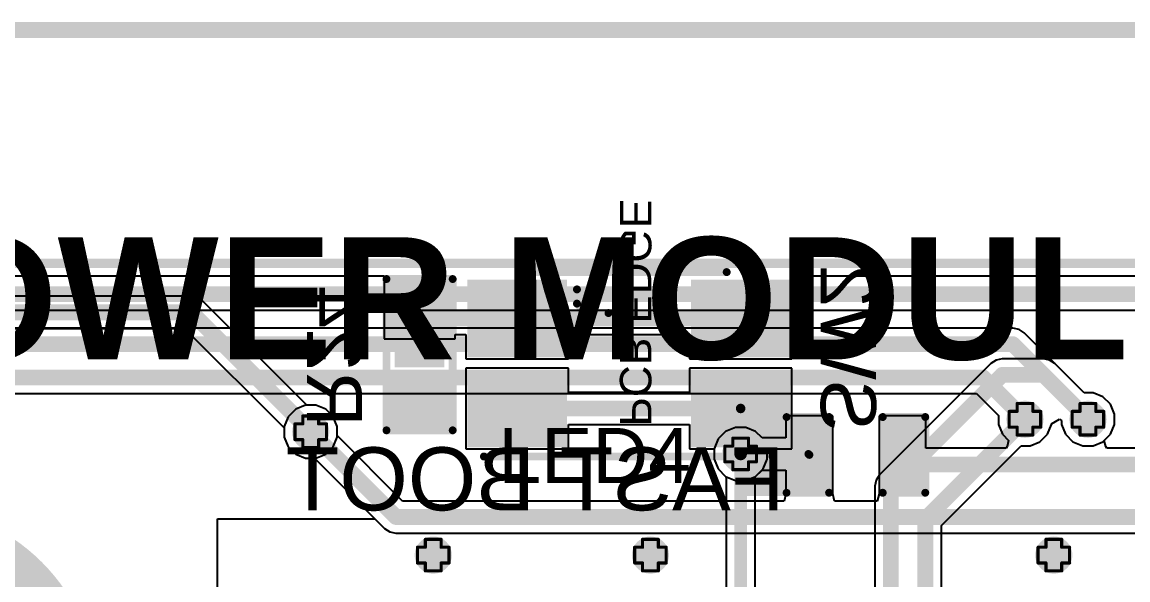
# Model space of a CAD drawing. Header units: inches. Extents: x -25 to 271, y -41 to 15.
# Drawn here: x 1.88 to 19.69, y 1.91 to 10.9 of the extents above; entities that cross this region are included whole.
import ezdxf

# ---------------------------------------------------------------- set-up
doc = ezdxf.new("R2010")
doc.units = ezdxf.units.IN
for name, color, linetype in [('Board_outline', 216, 'Continuous'), ('Bottom Layer', 5, 'Continuous'), ('Bottom Overlay', 54, 'Continuous'), ('Bottom Paste', 16, 'Continuous'), ('Bottom Solder', 6, 'Continuous'), ('Dimensions', 6, 'Continuous'), ('Drill Drawing', 1, 'Continuous'), ('Multi-Layer', 9, 'Continuous'), ('Pad Holes', 156, 'Continuous'), ('Top Glue Points', 56, 'Continuous'), ('Top Layer', 1, 'Continuous'), ('Top Overlay', 2, 'Continuous'), ('Top Paste', 8, 'Continuous'), ('Top Solder', 216, 'Continuous'), ('Via Holes', 16, 'Continuous')]:
    doc.layers.add(name, color=color, linetype=linetype)
doc.styles.add('Arial', font='', dxfattribs={"height": 0.2})
doc.styles.add('Arial_Bold', font='', dxfattribs={"height": 0.2})
doc.styles.get('Arial').set_extended_font_data('Arial')
doc.styles.get('Arial_Bold').set_extended_font_data('Arial', bold=True)

# ---------------------------------------------------------------- blocks, each defined once
blk = doc.blocks.new('SPACER_7')
at = {"layer": 'Bottom Layer'}
h = blk.add_hatch(color=5, dxfattribs=at)
edge = h.paths.add_edge_path()
edge.add_arc((0, 0), 3, 0, 360)
at = {"layer": 'Bottom Solder'}
h = blk.add_hatch(color=6, dxfattribs=at)
edge = h.paths.add_edge_path()
edge.add_arc((0, 0), 3.102, 0, 360)
at = {"layer": 'Multi-Layer'}
h = blk.add_hatch(color=9, dxfattribs=at)
edge = h.paths.add_edge_path()
edge.add_arc((0, 0), 3, 0, 360)
at = {"layer": 'Pad Holes'}
h = blk.add_hatch(color=7, dxfattribs=at)
edge = h.paths.add_edge_path()
edge.add_arc((0, 0), 1.85, 0, 360)
at = {"layer": 'Top Layer'}
h = blk.add_hatch(color=1, dxfattribs=at)
edge = h.paths.add_edge_path()
edge.add_arc((0, 0), 3, 0, 360)
at = {"layer": 'Top Solder'}
h = blk.add_hatch(color=216, dxfattribs=at)
edge = h.paths.add_edge_path()
edge.add_arc((0, 0), 3.102, 0, 360)
blk = doc.blocks.new('LED_0603_70')
at = {"layer": 'Top Layer'}
for points in [[(-1, 0.5), (-0.5, 0.5), (-0.5, -0.5), (-1, -0.5)], [(0.5, 0.5), (1, 0.5), (1, -0.5), (0.5, -0.5)]]:
    blk.add_hatch(color=1, dxfattribs=at).paths.add_polyline_path(points)
at = {"layer": 'Top Overlay'}
blk.add_hatch(color=2, dxfattribs=at).paths.add_polyline_path([(1.118, -0.66), (1.753, -0.66), (1.753, 0.66), (1.118, 0.66)])
at = {"layer": 'Top Paste'}
for points in [[(-1, 0.5), (-0.5, 0.5), (-0.5, -0.5), (-1, -0.5)], [(0.5, 0.5), (1, 0.5), (1, -0.5), (0.5, -0.5)]]:
    blk.add_hatch(color=8, dxfattribs=at).paths.add_polyline_path(points)
at = {"layer": 'Top Solder'}
for points in [[(-1.102, 0.602), (-0.398, 0.602), (-0.398, -0.602), (-1.102, -0.602)], [(0.398, 0.602), (1.102, 0.602), (1.102, -0.602), (0.398, -0.602)]]:
    blk.add_hatch(color=216, dxfattribs=at).paths.add_polyline_path(points)
at = {"layer": 'Top Overlay'}
for points in [[(-1.118, 0.61, 0.127, 0.127, 0), (-1.118, -0.61, 0.127, 0.127, 0)], [(-0.432, 0.61, 0.127, 0.127, 0), (-1.118, 0.61, 0.127, 0.127, 0)], [(1.118, 0.61, 0.127, 0.127, 0), (0.432, 0.61, 0.127, 0.127, 0)], [(1.118, 0.61, 0.127, 0.127, 0), (1.118, -0.61, 0.127, 0.127, 0)], [(-0.432, -0.61, 0.127, 0.127, 0), (-1.118, -0.61, 0.127, 0.127, 0)], [(1.118, -0.61, 0.127, 0.127, 0), (0.432, -0.61, 0.127, 0.127, 0)]]:
    blk.add_lwpolyline(points, format="xyseb", dxfattribs=at)
for points in [[(-1.149, 0.61, 0.0635, 0.0635, 1), (-1.086, 0.61, 0.0635, 0.0635, 1)], [(-1.149, 0.61, 0.0635, 0.0635, 1), (-1.086, 0.61, 0.0635, 0.0635, 1)], [(-0.464, 0.61, 0.0635, 0.0635, 1), (-0.4, 0.61, 0.0635, 0.0635, 1)], [(0.4, 0.61, 0.0635, 0.0635, 1), (0.464, 0.61, 0.0635, 0.0635, 1)], [(1.086, 0.61, 0.0635, 0.0635, 1), (1.149, 0.61, 0.0635, 0.0635, 1)], [(1.086, 0.61, 0.0635, 0.0635, 1), (1.149, 0.61, 0.0635, 0.0635, 1)], [(-1.149, -0.61, 0.0635, 0.0635, 1), (-1.086, -0.61, 0.0635, 0.0635, 1)], [(-1.149, -0.61, 0.0635, 0.0635, 1), (-1.086, -0.61, 0.0635, 0.0635, 1)], [(-0.464, -0.61, 0.0635, 0.0635, 1), (-0.4, -0.61, 0.0635, 0.0635, 1)], [(0.4, -0.61, 0.0635, 0.0635, 1), (0.464, -0.61, 0.0635, 0.0635, 1)], [(1.086, -0.61, 0.0635, 0.0635, 1), (1.149, -0.61, 0.0635, 0.0635, 1)], [(1.086, -0.61, 0.0635, 0.0635, 1), (1.149, -0.61, 0.0635, 0.0635, 1)]]:
    blk.add_lwpolyline(points, format="xyseb", close=True, dxfattribs=at)
blk = doc.blocks.new('RES_0603_B_121')
at = {"layer": 'Bottom Layer'}
for points in [[(-1.143, -0.4445), (-1.143, 0.4445), (-0.381, 0.4445), (-0.381, -0.4445)], [(0.381, -0.4445), (0.381, 0.4445), (1.143, 0.4445), (1.143, -0.4445)]]:
    blk.add_hatch(color=5, dxfattribs=at).paths.add_polyline_path(points)
at = {"layer": 'Bottom Paste'}
for points in [[(-1.143, -0.4445), (-1.143, 0.4445), (-0.381, 0.4445), (-0.381, -0.4445)], [(0.381, -0.4445), (0.381, 0.4445), (1.143, 0.4445), (1.143, -0.4445)]]:
    blk.add_hatch(color=16, dxfattribs=at).paths.add_polyline_path(points)
at = {"layer": 'Bottom Solder'}
for points in [[(-1.2446, -0.5461), (-1.2446, 0.5461), (-0.2794, 0.5461), (-0.2794, -0.5461)], [(0.2794, -0.5461), (0.2794, 0.5461), (1.2446, 0.5461), (1.2446, -0.5461)]]:
    blk.add_hatch(color=6, dxfattribs=at).paths.add_polyline_path(points)
at = {"layer": 'Bottom Overlay'}
for points in [[(1.2192, 0.5334, 0.127, 0.127, 0), (-1.2192, 0.5334, 0.127, 0.127, 0)], [(-1.2192, -0.5334, 0.127, 0.127, 0), (-1.2192, 0.5334, 0.127, 0.127, 0)], [(1.2192, -0.5334, 0.127, 0.127, 0), (1.2192, 0.5334, 0.127, 0.127, 0)], [(1.2192, -0.5334, 0.127, 0.127, 0), (-1.2192, -0.5334, 0.127, 0.127, 0)]]:
    blk.add_lwpolyline(points, format="xyseb", dxfattribs=at)
for points in [[(-1.25095, 0.5334, 0.0635, 0.0635, 1), (-1.18745, 0.5334, 0.0635, 0.0635, 1)], [(-1.25095, 0.5334, 0.0635, 0.0635, 1), (-1.18745, 0.5334, 0.0635, 0.0635, 1)], [(1.18745, 0.5334, 0.0635, 0.0635, 1), (1.25095, 0.5334, 0.0635, 0.0635, 1)], [(1.18745, 0.5334, 0.0635, 0.0635, 1), (1.25095, 0.5334, 0.0635, 0.0635, 1)], [(-1.25095, -0.5334, 0.0635, 0.0635, 1), (-1.18745, -0.5334, 0.0635, 0.0635, 1)], [(-1.25095, -0.5334, 0.0635, 0.0635, 1), (-1.18745, -0.5334, 0.0635, 0.0635, 1)], [(1.18745, -0.5334, 0.0635, 0.0635, 1), (1.25095, -0.5334, 0.0635, 0.0635, 1)], [(1.18745, -0.5334, 0.0635, 0.0635, 1), (1.25095, -0.5334, 0.0635, 0.0635, 1)]]:
    blk.add_lwpolyline(points, format="xyseb", close=True, dxfattribs=at)
blk = doc.blocks.new('EVQ_P7J01P_B_127')
at = {"layer": 'Bottom Layer'}
for points in [[(-2.5, 1.25), (-1.1, 1.25), (-1.1, 0.2), (-2.5, 0.2)], [(1.1, 1.25), (2.5, 1.25), (2.5, 0.2), (1.1, 0.2)], [(-2.5, -0.2), (-1.1, -0.2), (-1.1, -1.25), (-2.5, -1.25)], [(1.1, -0.2), (2.5, -0.2), (2.5, -1.25), (1.1, -1.25)]]:
    blk.add_hatch(color=5, dxfattribs=at).paths.add_polyline_path(points)
at = {"layer": 'Bottom Paste'}
for points in [[(-2.5, 1.25), (-1.1, 1.25), (-1.1, 0.2), (-2.5, 0.2)], [(1.1, 1.25), (2.5, 1.25), (2.5, 0.2), (1.1, 0.2)], [(-2.5, -0.2), (-1.1, -0.2), (-1.1, -1.25), (-2.5, -1.25)], [(1.1, -0.2), (2.5, -0.2), (2.5, -1.25), (1.1, -1.25)]]:
    blk.add_hatch(color=16, dxfattribs=at).paths.add_polyline_path(points)
at = {"layer": 'Bottom Solder'}
for points in [[(-2.602, 1.352), (-0.998, 1.352), (-0.998, 0.098), (-2.602, 0.098)], [(0.998, 1.352), (2.602, 1.352), (2.602, 0.098), (0.998, 0.098)], [(-2.602, -0.098), (-0.998, -0.098), (-0.998, -1.352), (-2.602, -1.352)], [(0.998, -0.098), (2.602, -0.098), (2.602, -1.352), (0.998, -1.352)]]:
    blk.add_hatch(color=6, dxfattribs=at).paths.add_polyline_path(points)
at = {"layer": 'Bottom Overlay'}
for points in [[(-1.6, 1.473, 0.127, 0.127, 0), (1.575, 1.473, 0.127, 0.127, 0)], [(-0.838, 0.965, 0.127, 0.127, 0), (-0.838, 1.194, 0.127, 0.127, 0)], [(-0.838, 0.965, 0.127, 0.127, 0), (-0.686, 0.813, 0.127, 0.127, 0)], [(-0.686, 0.813, 0.127, 0.127, 0), (-0.33, 0.813, 0.127, 0.127, 0)], [(-2.337, -1.499, 0.127, 0.127, 0), (2.311, -1.499, 0.127, 0.127, 0)]]:
    blk.add_lwpolyline(points, format="xyseb", dxfattribs=at)
for points in [[(-1.632, 1.473, 0.0635, 0.0635, 1), (-1.568, 1.473, 0.0635, 0.0635, 1)], [(1.543, 1.473, 0.0635, 0.0635, 1), (1.607, 1.473, 0.0635, 0.0635, 1)], [(-0.87, 1.194, 0.0635, 0.0635, 1), (-0.806, 1.194, 0.0635, 0.0635, 1)], [(-0.87, 0.965, 0.0635, 0.0635, 1), (-0.806, 0.965, 0.0635, 0.0635, 1)], [(-0.87, 0.965, 0.0635, 0.0635, 1), (-0.806, 0.965, 0.0635, 0.0635, 1)], [(-0.718, 0.813, 0.0635, 0.0635, 1), (-0.654, 0.813, 0.0635, 0.0635, 1)], [(-0.718, 0.813, 0.0635, 0.0635, 1), (-0.654, 0.813, 0.0635, 0.0635, 1)], [(-0.362, 0.813, 0.0635, 0.0635, 1), (-0.298, 0.813, 0.0635, 0.0635, 1)], [(-2.369, -1.499, 0.0635, 0.0635, 1), (-2.305, -1.499, 0.0635, 0.0635, 1)], [(2.28, -1.499, 0.0635, 0.0635, 1), (2.343, -1.499, 0.0635, 0.0635, 1)]]:
    blk.add_lwpolyline(points, format="xyseb", close=True, dxfattribs=at)
at = {"layer": 'Bottom Overlay', "style": 'Arial', "text_generation_flag": 2}
blk.add_text('PCB EDGE', height=0.508, rotation=270, dxfattribs=at).set_placement((-0.147, -1.016))

msp = doc.modelspace()

# ---------------------------------------------------------------- hatches: boundary and pattern name
at = {"layer": 'Bottom Layer'}
h = msp.add_hatch(color=5, dxfattribs=at)
edge = h.paths.add_edge_path()
edge.add_arc((18.035, 4.496), 0.3, 0, 360)
h = msp.add_hatch(color=5, dxfattribs=at)
edge = h.paths.add_edge_path()
edge.add_arc((19.05, 4.496), 0.3, 0, 360)
h = msp.add_hatch(color=5, dxfattribs=at)
edge = h.paths.add_edge_path()
edge.add_arc((6.526, 4.295), 0.3, 0, 360)
h = msp.add_hatch(color=5, dxfattribs=at)
edge = h.paths.add_edge_path()
edge.add_arc((13.454, 3.937), 0.3, 0, 360)
h = msp.add_hatch(color=5, dxfattribs=at)
edge = h.paths.add_edge_path()
edge.add_arc((8.5, 2.307), 0.3, 0, 360)
h = msp.add_hatch(color=5, dxfattribs=at)
edge = h.paths.add_edge_path()
edge.add_arc((12, 2.307), 0.3, 0, 360)
h = msp.add_hatch(color=5, dxfattribs=at)
edge = h.paths.add_edge_path()
edge.add_arc((18.5, 2.307), 0.3, 0, 360)
at = {"layer": 'Top Glue Points'}
msp.add_hatch(color=56, dxfattribs=at).paths.add_polyline_path([(7.88, 5.334), (8.68, 5.334), (8.68, 5.734), (7.88, 5.734)])
at = {"layer": 'Top Layer'}
h = msp.add_hatch(color=1, dxfattribs=at)
edge = h.paths.add_edge_path()
edge.add_arc((18.035, 4.496), 0.3, 0, 360)
h = msp.add_hatch(color=1, dxfattribs=at)
edge = h.paths.add_edge_path()
edge.add_arc((19.05, 4.496), 0.3, 0, 360)
h = msp.add_hatch(color=1, dxfattribs=at)
edge = h.paths.add_edge_path()
edge.add_arc((6.526, 4.295), 0.3, 0, 360)
h = msp.add_hatch(color=1, dxfattribs=at)
edge = h.paths.add_edge_path()
edge.add_arc((13.454, 3.937), 0.3, 0, 360)
h = msp.add_hatch(color=1, dxfattribs=at)
edge = h.paths.add_edge_path()
edge.add_arc((8.5, 2.307), 0.3, 0, 360)
h = msp.add_hatch(color=1, dxfattribs=at)
edge = h.paths.add_edge_path()
edge.add_arc((12, 2.307), 0.3, 0, 360)
h = msp.add_hatch(color=1, dxfattribs=at)
edge = h.paths.add_edge_path()
edge.add_arc((18.5, 2.307), 0.3, 0, 360)
at = {"layer": 'Via Holes'}
h = msp.add_hatch(color=7, dxfattribs=at)
edge = h.paths.add_edge_path()
edge.add_arc((18.035, 4.496), 0.15, 0, 360)
h = msp.add_hatch(color=7, dxfattribs=at)
edge = h.paths.add_edge_path()
edge.add_arc((19.05, 4.496), 0.15, 0, 360)
h = msp.add_hatch(color=7, dxfattribs=at)
edge = h.paths.add_edge_path()
edge.add_arc((6.526, 4.295), 0.15, 0, 360)
h = msp.add_hatch(color=7, dxfattribs=at)
edge = h.paths.add_edge_path()
edge.add_arc((13.454, 3.937), 0.15, 0, 360)
h = msp.add_hatch(color=7, dxfattribs=at)
edge = h.paths.add_edge_path()
edge.add_arc((8.5, 2.307), 0.15, 0, 360)
h = msp.add_hatch(color=7, dxfattribs=at)
edge = h.paths.add_edge_path()
edge.add_arc((12, 2.307), 0.15, 0, 360)
h = msp.add_hatch(color=7, dxfattribs=at)
edge = h.paths.add_edge_path()
edge.add_arc((18.5, 2.307), 0.15, 0, 360)

# ---------------------------------------------------------------- linework, layer by layer
at = {"layer": 'Board_outline'}
msp.add_lwpolyline([(-16.519, 7.011, 0.152, 0.152, 0), (73.481, 7.011, 0.152, 0.152, 0)], format="xyseb", dxfattribs=at)
at = {"layer": 'Bottom Layer'}
for p, q in [((-16.563, 6.808), (7.582, 6.808)), ((7.582, 6.808), (7.709, 6.807)), ((7.709, 6.807), (7.709, 6.681)), ((14.281, 6.681), (14.393, 6.808)), ((14.393, 6.808), (73.481, 6.808)), ((7.709, 6.681), (7.709, 5.791)), ((14.281, 5.468), (14.281, 6.681)), ((4.601, 6.479), (-11.586, 6.479)), ((4.7, 6.459), (4.601, 6.479)), ((4.784, 6.403), (4.7, 6.459)), ((6.465, 4.722), (4.784, 6.403)), ((-11.478, 5.961), (4.493, 5.961)), ((4.493, 5.961), (6.099, 4.356)), ((7.709, 5.791), (8.852, 5.791)), ((8.852, 5.791), (8.852, 5.861)), ((8.852, 5.861), (9.027, 5.861)), ((9.027, 5.861), (9.027, 5.468)), ((10.681, 5.468), (10.681, 5.861)), ((10.681, 5.861), (12.627, 5.861)), ((12.627, 5.861), (12.627, 5.468)), ((9.027, 5.468), (10.681, 5.468)), ((12.627, 5.468), (14.281, 5.468)), ((17.487, 5.395), (15.692, 3.6)), ((17.571, 5.451), (17.487, 5.395)), ((17.67, 5.471), (17.571, 5.451)), ((18.334, 5.471), (17.67, 5.471)), ((18.433, 5.451), (18.334, 5.471)), ((18.517, 5.395), (18.433, 5.451)), ((18.989, 4.923), (18.517, 5.395)), ((10.681, 5.322), (9.027, 5.322)), ((9.027, 5.322), (9.027, 4.018)), ((10.681, 4.929), (10.681, 5.322)), ((14.281, 5.322), (12.627, 5.322)), ((12.627, 5.322), (12.627, 4.929)), ((14.281, 4.018), (14.281, 5.322)), ((12.627, 4.929), (10.681, 4.929)), ((19.135, 4.923), (18.989, 4.923)), ((19.292, 4.858), (19.135, 4.923)), ((19.412, 4.738), (19.292, 4.858)), ((6.61, 4.722), (6.465, 4.722)), ((6.767, 4.657), (6.61, 4.722)), ((6.888, 4.537), (6.767, 4.657)), ((19.477, 4.581), (19.412, 4.738)), ((6.953, 4.38), (6.888, 4.537)), ((18.462, 4.425), (18.589, 4.496)), ((18.589, 4.496), (18.623, 4.475)), ((18.623, 4.475), (18.623, 4.411)), ((19.477, 4.411), (19.477, 4.581)), ((6.099, 4.356), (6.099, 4.21)), ((6.953, 4.21), (6.953, 4.38)), ((10.681, 4.018), (10.681, 4.411)), ((10.681, 4.411), (12.627, 4.411)), ((12.627, 4.411), (12.627, 4.018)), ((18.397, 4.254), (18.462, 4.411)), ((18.462, 4.411), (18.462, 4.425)), ((18.623, 4.411), (18.688, 4.254)), ((19.412, 4.254), (19.477, 4.411)), ((6.099, 4.21), (6.164, 4.053)), ((6.888, 4.053), (6.953, 4.21)), ((18.12, 4.069), (18.277, 4.134)), ((18.277, 4.134), (18.397, 4.254)), ((18.688, 4.254), (18.808, 4.134)), ((18.808, 4.134), (18.965, 4.069)), ((19.135, 4.069), (19.292, 4.134)), ((19.292, 4.134), (19.412, 4.254)), ((6.164, 4.053), (6.284, 3.933)), ((6.284, 3.933), (6.441, 3.868)), ((6.61, 3.868), (6.767, 3.933)), ((6.767, 3.933), (6.888, 4.053)), ((9.027, 4.018), (10.681, 4.018)), ((12.627, 4.018), (13.027, 4.018)), ((13.027, 4.018), (13.027, 3.852)), ((13.881, 3.852), (13.881, 4.018)), ((13.881, 4.018), (14.281, 4.018)), ((16.688, 2.782), (17.975, 4.069)), ((17.975, 4.069), (18.12, 4.069)), ((18.965, 4.069), (19.135, 4.069)), ((6.441, 3.868), (6.61, 3.868)), ((13.027, 3.852), (13.092, 3.695)), ((13.816, 3.695), (13.881, 3.852)), ((13.092, 3.695), (13.212, 3.575)), ((13.212, 3.575), (13.22, 3.571)), ((13.22, 3.571), (13.22, -2.761)), ((13.687, 3.571), (13.695, 3.575)), ((13.687, -2.761), (13.687, 3.571)), ((13.695, 3.575), (13.816, 3.695)), ((15.692, 3.6), (15.635, 3.516)), ((15.635, 3.516), (15.616, 3.417)), ((15.616, 3.417), (15.616, -9.982)), ((16.688, -9.982), (16.688, 2.782))]:
    msp.add_line(p, q, dxfattribs=at)
for points in [[(8.28, 6.299, 0.254, 0.254, 0), (8.46, 6.12, 0.254, 0.254, 0)], [(-11.586, 6.22, 0.254, 0.254, 0), (4.601, 6.22, 0.254, 0.254, 0)], [(4.601, 6.22, 0.254, 0.254, 0), (6.526, 4.295, 0.254, 0.254, 0)], [(8.46, 6.12, 0.254, 0.254, 0), (9.854, 6.12, 0.254, 0.254, 0)], [(9.854, 6.12, 0.254, 0.254, 0), (13.454, 6.12, 0.254, 0.254, 0)], [(15.875, 3.417, 0.254, 0.254, 0), (17.67, 5.212, 0.254, 0.254, 0)], [(17.67, 5.212, 0.254, 0.254, 0), (18.334, 5.212, 0.254, 0.254, 0)], [(18.334, 5.212, 0.254, 0.254, 0), (19.05, 4.496, 0.254, 0.254, 0)], [(9.854, 4.67, 0.254, 0.254, 0), (13.454, 4.67, 0.254, 0.254, 0)], [(13.454, 3.937, 0.152, 0.152, 0), (13.454, 4.67, 0.152, 0.152, 0)], [(16.429, 2.889, 0.254, 0.254, 0), (18.035, 4.496, 0.254, 0.254, 0)], [(13.454, -3.127, 0.203, 0.203, 0), (13.454, 3.937, 0.203, 0.203, 0)], [(15.875, -18.45, 0.254, 0.254, 0), (15.875, 3.417, 0.254, 0.254, 0)], [(16.429, -18.221, 0.254, 0.254, 0), (16.429, 2.889, 0.254, 0.254, 0)]]:
    msp.add_lwpolyline(points, format="xyseb", dxfattribs=at)
for points in [[(8.217, 6.299, 0.127, 0.127, 1), (8.344, 6.299, 0.127, 0.127, 1)], [(4.537, 6.22, 0.127, 0.127, 1), (4.664, 6.22, 0.127, 0.127, 1)], [(4.537, 6.22, 0.127, 0.127, 1), (4.664, 6.22, 0.127, 0.127, 1)], [(8.396, 6.12, 0.127, 0.127, 1), (8.523, 6.12, 0.127, 0.127, 1)], [(8.396, 6.12, 0.127, 0.127, 1), (8.523, 6.12, 0.127, 0.127, 1)], [(9.79, 6.12, 0.127, 0.127, 1), (9.917, 6.12, 0.127, 0.127, 1)], [(9.79, 6.12, 0.127, 0.127, 1), (9.917, 6.12, 0.127, 0.127, 1)], [(13.39, 6.12, 0.127, 0.127, 1), (13.517, 6.12, 0.127, 0.127, 1)], [(17.606, 5.212, 0.127, 0.127, 1), (17.733, 5.212, 0.127, 0.127, 1)], [(17.606, 5.212, 0.127, 0.127, 1), (17.733, 5.212, 0.127, 0.127, 1)], [(18.27, 5.212, 0.127, 0.127, 1), (18.397, 5.212, 0.127, 0.127, 1)], [(18.27, 5.212, 0.127, 0.127, 1), (18.397, 5.212, 0.127, 0.127, 1)], [(9.79, 4.67, 0.127, 0.127, 1), (9.917, 4.67, 0.127, 0.127, 1)], [(13.39, 4.67, 0.127, 0.127, 1), (13.517, 4.67, 0.127, 0.127, 1)], [(13.415, 4.67, 0.0762, 0.0762, 1), (13.492, 4.67, 0.0762, 0.0762, 1)], [(17.972, 4.496, 0.127, 0.127, 1), (18.099, 4.496, 0.127, 0.127, 1)], [(18.986, 4.496, 0.127, 0.127, 1), (19.113, 4.496, 0.127, 0.127, 1)], [(6.462, 4.295, 0.127, 0.127, 1), (6.589, 4.295, 0.127, 0.127, 1)], [(13.403, 3.937, 0.102, 0.102, 1), (13.504, 3.937, 0.102, 0.102, 1)], [(13.415, 3.937, 0.0762, 0.0762, 1), (13.492, 3.937, 0.0762, 0.0762, 1)], [(15.811, 3.417, 0.127, 0.127, 1), (15.938, 3.417, 0.127, 0.127, 1)], [(15.811, 3.417, 0.127, 0.127, 1), (15.938, 3.417, 0.127, 0.127, 1)], [(16.365, 2.889, 0.127, 0.127, 1), (16.492, 2.889, 0.127, 0.127, 1)], [(16.365, 2.889, 0.127, 0.127, 1), (16.492, 2.889, 0.127, 0.127, 1)]]:
    msp.add_lwpolyline(points, format="xyseb", close=True, dxfattribs=at)
at = {"layer": 'Dimensions'}
msp.add_lwpolyline([(-17.958, 10.77, 0.254, 0.254, 0), (20.813, 10.77, 0.254, 0.254, 0)], format="xyseb", dxfattribs=at)
at = {"layer": 'Drill Drawing'}
for points in [[(17.781, 4.369, 0.0508, 0.0508, 0), (17.781, 4.623, 0.0508, 0.0508, 0)], [(17.781, 4.623, 0.0508, 0.0508, 0), (17.908, 4.623, 0.0508, 0.0508, 0)], [(17.908, 4.623, 0.0508, 0.0508, 0), (17.908, 4.75, 0.0508, 0.0508, 0)], [(17.908, 4.75, 0.0508, 0.0508, 0), (18.162, 4.75, 0.0508, 0.0508, 0)], [(18.162, 4.623, 0.0508, 0.0508, 0), (18.162, 4.75, 0.0508, 0.0508, 0)], [(18.162, 4.623, 0.0508, 0.0508, 0), (18.289, 4.623, 0.0508, 0.0508, 0)], [(18.289, 4.369, 0.0508, 0.0508, 0), (18.289, 4.623, 0.0508, 0.0508, 0)], [(18.796, 4.369, 0.0508, 0.0508, 0), (18.796, 4.623, 0.0508, 0.0508, 0)], [(18.796, 4.623, 0.0508, 0.0508, 0), (18.923, 4.623, 0.0508, 0.0508, 0)], [(18.923, 4.623, 0.0508, 0.0508, 0), (18.923, 4.75, 0.0508, 0.0508, 0)], [(18.923, 4.75, 0.0508, 0.0508, 0), (19.177, 4.75, 0.0508, 0.0508, 0)], [(19.177, 4.623, 0.0508, 0.0508, 0), (19.177, 4.75, 0.0508, 0.0508, 0)], [(19.177, 4.623, 0.0508, 0.0508, 0), (19.304, 4.623, 0.0508, 0.0508, 0)], [(19.304, 4.369, 0.0508, 0.0508, 0), (19.304, 4.623, 0.0508, 0.0508, 0)], [(6.399, 4.422, 0.0508, 0.0508, 0), (6.399, 4.549, 0.0508, 0.0508, 0)], [(6.399, 4.549, 0.0508, 0.0508, 0), (6.653, 4.549, 0.0508, 0.0508, 0)], [(6.653, 4.422, 0.0508, 0.0508, 0), (6.653, 4.549, 0.0508, 0.0508, 0)], [(6.272, 4.168, 0.0508, 0.0508, 0), (6.272, 4.422, 0.0508, 0.0508, 0)], [(6.272, 4.422, 0.0508, 0.0508, 0), (6.399, 4.422, 0.0508, 0.0508, 0)], [(6.653, 4.422, 0.0508, 0.0508, 0), (6.78, 4.422, 0.0508, 0.0508, 0)], [(6.78, 4.168, 0.0508, 0.0508, 0), (6.78, 4.422, 0.0508, 0.0508, 0)], [(17.781, 4.369, 0.0508, 0.0508, 0), (17.908, 4.369, 0.0508, 0.0508, 0)], [(17.908, 4.242, 0.0508, 0.0508, 0), (17.908, 4.369, 0.0508, 0.0508, 0)], [(18.162, 4.369, 0.0508, 0.0508, 0), (18.289, 4.369, 0.0508, 0.0508, 0)], [(18.162, 4.242, 0.0508, 0.0508, 0), (18.162, 4.369, 0.0508, 0.0508, 0)], [(18.796, 4.369, 0.0508, 0.0508, 0), (18.923, 4.369, 0.0508, 0.0508, 0)], [(18.923, 4.242, 0.0508, 0.0508, 0), (18.923, 4.369, 0.0508, 0.0508, 0)], [(19.177, 4.369, 0.0508, 0.0508, 0), (19.304, 4.369, 0.0508, 0.0508, 0)], [(19.177, 4.242, 0.0508, 0.0508, 0), (19.177, 4.369, 0.0508, 0.0508, 0)], [(6.272, 4.168, 0.0508, 0.0508, 0), (6.399, 4.168, 0.0508, 0.0508, 0)], [(6.399, 4.041, 0.0508, 0.0508, 0), (6.399, 4.168, 0.0508, 0.0508, 0)], [(6.653, 4.168, 0.0508, 0.0508, 0), (6.78, 4.168, 0.0508, 0.0508, 0)], [(6.653, 4.041, 0.0508, 0.0508, 0), (6.653, 4.168, 0.0508, 0.0508, 0)], [(13.327, 4.064, 0.0508, 0.0508, 0), (13.327, 4.191, 0.0508, 0.0508, 0)], [(13.327, 4.191, 0.0508, 0.0508, 0), (13.581, 4.191, 0.0508, 0.0508, 0)], [(13.581, 4.064, 0.0508, 0.0508, 0), (13.581, 4.191, 0.0508, 0.0508, 0)], [(17.908, 4.242, 0.0508, 0.0508, 0), (18.162, 4.242, 0.0508, 0.0508, 0)], [(18.923, 4.242, 0.0508, 0.0508, 0), (19.177, 4.242, 0.0508, 0.0508, 0)], [(6.399, 4.041, 0.0508, 0.0508, 0), (6.653, 4.041, 0.0508, 0.0508, 0)], [(13.2, 3.81, 0.0508, 0.0508, 0), (13.2, 4.064, 0.0508, 0.0508, 0)], [(13.2, 4.064, 0.0508, 0.0508, 0), (13.327, 4.064, 0.0508, 0.0508, 0)], [(13.581, 4.064, 0.0508, 0.0508, 0), (13.708, 4.064, 0.0508, 0.0508, 0)], [(13.708, 3.81, 0.0508, 0.0508, 0), (13.708, 4.064, 0.0508, 0.0508, 0)], [(13.2, 3.81, 0.0508, 0.0508, 0), (13.327, 3.81, 0.0508, 0.0508, 0)], [(13.327, 3.683, 0.0508, 0.0508, 0), (13.327, 3.81, 0.0508, 0.0508, 0)], [(13.581, 3.81, 0.0508, 0.0508, 0), (13.708, 3.81, 0.0508, 0.0508, 0)], [(13.581, 3.683, 0.0508, 0.0508, 0), (13.581, 3.81, 0.0508, 0.0508, 0)], [(13.327, 3.683, 0.0508, 0.0508, 0), (13.581, 3.683, 0.0508, 0.0508, 0)], [(8.373, 2.434, 0.0508, 0.0508, 0), (8.373, 2.561, 0.0508, 0.0508, 0)], [(8.373, 2.561, 0.0508, 0.0508, 0), (8.627, 2.561, 0.0508, 0.0508, 0)], [(8.627, 2.434, 0.0508, 0.0508, 0), (8.627, 2.561, 0.0508, 0.0508, 0)], [(11.873, 2.434, 0.0508, 0.0508, 0), (11.873, 2.561, 0.0508, 0.0508, 0)], [(11.873, 2.561, 0.0508, 0.0508, 0), (12.127, 2.561, 0.0508, 0.0508, 0)], [(12.127, 2.434, 0.0508, 0.0508, 0), (12.127, 2.561, 0.0508, 0.0508, 0)], [(18.373, 2.434, 0.0508, 0.0508, 0), (18.373, 2.561, 0.0508, 0.0508, 0)], [(18.373, 2.561, 0.0508, 0.0508, 0), (18.627, 2.561, 0.0508, 0.0508, 0)], [(18.627, 2.434, 0.0508, 0.0508, 0), (18.627, 2.561, 0.0508, 0.0508, 0)], [(8.246, 2.18, 0.0508, 0.0508, 0), (8.246, 2.434, 0.0508, 0.0508, 0)], [(8.246, 2.434, 0.0508, 0.0508, 0), (8.373, 2.434, 0.0508, 0.0508, 0)], [(8.627, 2.434, 0.0508, 0.0508, 0), (8.754, 2.434, 0.0508, 0.0508, 0)], [(8.754, 2.18, 0.0508, 0.0508, 0), (8.754, 2.434, 0.0508, 0.0508, 0)], [(11.746, 2.18, 0.0508, 0.0508, 0), (11.746, 2.434, 0.0508, 0.0508, 0)], [(11.746, 2.434, 0.0508, 0.0508, 0), (11.873, 2.434, 0.0508, 0.0508, 0)], [(12.127, 2.434, 0.0508, 0.0508, 0), (12.254, 2.434, 0.0508, 0.0508, 0)], [(12.254, 2.18, 0.0508, 0.0508, 0), (12.254, 2.434, 0.0508, 0.0508, 0)], [(18.246, 2.18, 0.0508, 0.0508, 0), (18.246, 2.434, 0.0508, 0.0508, 0)], [(18.246, 2.434, 0.0508, 0.0508, 0), (18.373, 2.434, 0.0508, 0.0508, 0)], [(18.627, 2.434, 0.0508, 0.0508, 0), (18.754, 2.434, 0.0508, 0.0508, 0)], [(18.754, 2.18, 0.0508, 0.0508, 0), (18.754, 2.434, 0.0508, 0.0508, 0)], [(8.246, 2.18, 0.0508, 0.0508, 0), (8.373, 2.18, 0.0508, 0.0508, 0)], [(8.373, 2.053, 0.0508, 0.0508, 0), (8.373, 2.18, 0.0508, 0.0508, 0)], [(8.627, 2.18, 0.0508, 0.0508, 0), (8.754, 2.18, 0.0508, 0.0508, 0)], [(8.627, 2.053, 0.0508, 0.0508, 0), (8.627, 2.18, 0.0508, 0.0508, 0)], [(11.746, 2.18, 0.0508, 0.0508, 0), (11.873, 2.18, 0.0508, 0.0508, 0)], [(11.873, 2.053, 0.0508, 0.0508, 0), (11.873, 2.18, 0.0508, 0.0508, 0)], [(12.127, 2.18, 0.0508, 0.0508, 0), (12.254, 2.18, 0.0508, 0.0508, 0)], [(12.127, 2.053, 0.0508, 0.0508, 0), (12.127, 2.18, 0.0508, 0.0508, 0)], [(18.246, 2.18, 0.0508, 0.0508, 0), (18.373, 2.18, 0.0508, 0.0508, 0)], [(18.373, 2.053, 0.0508, 0.0508, 0), (18.373, 2.18, 0.0508, 0.0508, 0)], [(18.627, 2.18, 0.0508, 0.0508, 0), (18.754, 2.18, 0.0508, 0.0508, 0)], [(18.627, 2.053, 0.0508, 0.0508, 0), (18.627, 2.18, 0.0508, 0.0508, 0)], [(8.373, 2.053, 0.0508, 0.0508, 0), (8.627, 2.053, 0.0508, 0.0508, 0)], [(11.873, 2.053, 0.0508, 0.0508, 0), (12.127, 2.053, 0.0508, 0.0508, 0)], [(18.373, 2.053, 0.0508, 0.0508, 0), (18.627, 2.053, 0.0508, 0.0508, 0)]]:
    msp.add_lwpolyline(points, format="xyseb", dxfattribs=at)
for points in [[(17.769, 4.623, 0.0254, 0.0254, 1), (17.794, 4.623, 0.0254, 0.0254, 1)], [(17.769, 4.623, 0.0254, 0.0254, 1), (17.794, 4.623, 0.0254, 0.0254, 1)], [(17.896, 4.75, 0.0254, 0.0254, 1), (17.921, 4.75, 0.0254, 0.0254, 1)], [(17.896, 4.75, 0.0254, 0.0254, 1), (17.921, 4.75, 0.0254, 0.0254, 1)], [(17.896, 4.623, 0.0254, 0.0254, 1), (17.921, 4.623, 0.0254, 0.0254, 1)], [(17.896, 4.623, 0.0254, 0.0254, 1), (17.921, 4.623, 0.0254, 0.0254, 1)], [(18.15, 4.75, 0.0254, 0.0254, 1), (18.175, 4.75, 0.0254, 0.0254, 1)], [(18.15, 4.75, 0.0254, 0.0254, 1), (18.175, 4.75, 0.0254, 0.0254, 1)], [(18.15, 4.623, 0.0254, 0.0254, 1), (18.175, 4.623, 0.0254, 0.0254, 1)], [(18.15, 4.623, 0.0254, 0.0254, 1), (18.175, 4.623, 0.0254, 0.0254, 1)], [(18.277, 4.623, 0.0254, 0.0254, 1), (18.302, 4.623, 0.0254, 0.0254, 1)], [(18.277, 4.623, 0.0254, 0.0254, 1), (18.302, 4.623, 0.0254, 0.0254, 1)], [(18.783, 4.623, 0.0254, 0.0254, 1), (18.809, 4.623, 0.0254, 0.0254, 1)], [(18.783, 4.623, 0.0254, 0.0254, 1), (18.809, 4.623, 0.0254, 0.0254, 1)], [(18.91, 4.75, 0.0254, 0.0254, 1), (18.936, 4.75, 0.0254, 0.0254, 1)], [(18.91, 4.75, 0.0254, 0.0254, 1), (18.936, 4.75, 0.0254, 0.0254, 1)], [(18.91, 4.623, 0.0254, 0.0254, 1), (18.936, 4.623, 0.0254, 0.0254, 1)], [(18.91, 4.623, 0.0254, 0.0254, 1), (18.936, 4.623, 0.0254, 0.0254, 1)], [(19.164, 4.75, 0.0254, 0.0254, 1), (19.19, 4.75, 0.0254, 0.0254, 1)], [(19.164, 4.75, 0.0254, 0.0254, 1), (19.19, 4.75, 0.0254, 0.0254, 1)], [(19.164, 4.623, 0.0254, 0.0254, 1), (19.19, 4.623, 0.0254, 0.0254, 1)], [(19.164, 4.623, 0.0254, 0.0254, 1), (19.19, 4.623, 0.0254, 0.0254, 1)], [(19.291, 4.623, 0.0254, 0.0254, 1), (19.317, 4.623, 0.0254, 0.0254, 1)], [(19.291, 4.623, 0.0254, 0.0254, 1), (19.317, 4.623, 0.0254, 0.0254, 1)], [(6.386, 4.549, 0.0254, 0.0254, 1), (6.411, 4.549, 0.0254, 0.0254, 1)], [(6.386, 4.549, 0.0254, 0.0254, 1), (6.411, 4.549, 0.0254, 0.0254, 1)], [(6.64, 4.549, 0.0254, 0.0254, 1), (6.665, 4.549, 0.0254, 0.0254, 1)], [(6.64, 4.549, 0.0254, 0.0254, 1), (6.665, 4.549, 0.0254, 0.0254, 1)], [(6.259, 4.422, 0.0254, 0.0254, 1), (6.284, 4.422, 0.0254, 0.0254, 1)], [(6.259, 4.422, 0.0254, 0.0254, 1), (6.284, 4.422, 0.0254, 0.0254, 1)], [(6.386, 4.422, 0.0254, 0.0254, 1), (6.411, 4.422, 0.0254, 0.0254, 1)], [(6.386, 4.422, 0.0254, 0.0254, 1), (6.411, 4.422, 0.0254, 0.0254, 1)], [(6.64, 4.422, 0.0254, 0.0254, 1), (6.665, 4.422, 0.0254, 0.0254, 1)], [(6.64, 4.422, 0.0254, 0.0254, 1), (6.665, 4.422, 0.0254, 0.0254, 1)], [(6.767, 4.422, 0.0254, 0.0254, 1), (6.792, 4.422, 0.0254, 0.0254, 1)], [(6.767, 4.422, 0.0254, 0.0254, 1), (6.792, 4.422, 0.0254, 0.0254, 1)], [(17.769, 4.369, 0.0254, 0.0254, 1), (17.794, 4.369, 0.0254, 0.0254, 1)], [(17.769, 4.369, 0.0254, 0.0254, 1), (17.794, 4.369, 0.0254, 0.0254, 1)], [(17.896, 4.369, 0.0254, 0.0254, 1), (17.921, 4.369, 0.0254, 0.0254, 1)], [(17.896, 4.369, 0.0254, 0.0254, 1), (17.921, 4.369, 0.0254, 0.0254, 1)], [(18.15, 4.369, 0.0254, 0.0254, 1), (18.175, 4.369, 0.0254, 0.0254, 1)], [(18.15, 4.369, 0.0254, 0.0254, 1), (18.175, 4.369, 0.0254, 0.0254, 1)], [(18.277, 4.369, 0.0254, 0.0254, 1), (18.302, 4.369, 0.0254, 0.0254, 1)], [(18.277, 4.369, 0.0254, 0.0254, 1), (18.302, 4.369, 0.0254, 0.0254, 1)], [(18.783, 4.369, 0.0254, 0.0254, 1), (18.809, 4.369, 0.0254, 0.0254, 1)], [(18.783, 4.369, 0.0254, 0.0254, 1), (18.809, 4.369, 0.0254, 0.0254, 1)], [(18.91, 4.369, 0.0254, 0.0254, 1), (18.936, 4.369, 0.0254, 0.0254, 1)], [(18.91, 4.369, 0.0254, 0.0254, 1), (18.936, 4.369, 0.0254, 0.0254, 1)], [(19.164, 4.369, 0.0254, 0.0254, 1), (19.19, 4.369, 0.0254, 0.0254, 1)], [(19.164, 4.369, 0.0254, 0.0254, 1), (19.19, 4.369, 0.0254, 0.0254, 1)], [(19.291, 4.369, 0.0254, 0.0254, 1), (19.317, 4.369, 0.0254, 0.0254, 1)], [(19.291, 4.369, 0.0254, 0.0254, 1), (19.317, 4.369, 0.0254, 0.0254, 1)], [(6.259, 4.168, 0.0254, 0.0254, 1), (6.284, 4.168, 0.0254, 0.0254, 1)], [(6.259, 4.168, 0.0254, 0.0254, 1), (6.284, 4.168, 0.0254, 0.0254, 1)], [(6.386, 4.168, 0.0254, 0.0254, 1), (6.411, 4.168, 0.0254, 0.0254, 1)], [(6.386, 4.168, 0.0254, 0.0254, 1), (6.411, 4.168, 0.0254, 0.0254, 1)], [(6.64, 4.168, 0.0254, 0.0254, 1), (6.665, 4.168, 0.0254, 0.0254, 1)], [(6.64, 4.168, 0.0254, 0.0254, 1), (6.665, 4.168, 0.0254, 0.0254, 1)], [(6.767, 4.168, 0.0254, 0.0254, 1), (6.792, 4.168, 0.0254, 0.0254, 1)], [(6.767, 4.168, 0.0254, 0.0254, 1), (6.792, 4.168, 0.0254, 0.0254, 1)], [(13.314, 4.191, 0.0254, 0.0254, 1), (13.339, 4.191, 0.0254, 0.0254, 1)], [(13.314, 4.191, 0.0254, 0.0254, 1), (13.339, 4.191, 0.0254, 0.0254, 1)], [(13.568, 4.191, 0.0254, 0.0254, 1), (13.593, 4.191, 0.0254, 0.0254, 1)], [(13.568, 4.191, 0.0254, 0.0254, 1), (13.593, 4.191, 0.0254, 0.0254, 1)], [(17.896, 4.242, 0.0254, 0.0254, 1), (17.921, 4.242, 0.0254, 0.0254, 1)], [(17.896, 4.242, 0.0254, 0.0254, 1), (17.921, 4.242, 0.0254, 0.0254, 1)], [(18.15, 4.242, 0.0254, 0.0254, 1), (18.175, 4.242, 0.0254, 0.0254, 1)], [(18.15, 4.242, 0.0254, 0.0254, 1), (18.175, 4.242, 0.0254, 0.0254, 1)], [(18.91, 4.242, 0.0254, 0.0254, 1), (18.936, 4.242, 0.0254, 0.0254, 1)], [(18.91, 4.242, 0.0254, 0.0254, 1), (18.936, 4.242, 0.0254, 0.0254, 1)], [(19.164, 4.242, 0.0254, 0.0254, 1), (19.19, 4.242, 0.0254, 0.0254, 1)], [(19.164, 4.242, 0.0254, 0.0254, 1), (19.19, 4.242, 0.0254, 0.0254, 1)], [(6.386, 4.041, 0.0254, 0.0254, 1), (6.411, 4.041, 0.0254, 0.0254, 1)], [(6.386, 4.041, 0.0254, 0.0254, 1), (6.411, 4.041, 0.0254, 0.0254, 1)], [(6.64, 4.041, 0.0254, 0.0254, 1), (6.665, 4.041, 0.0254, 0.0254, 1)], [(6.64, 4.041, 0.0254, 0.0254, 1), (6.665, 4.041, 0.0254, 0.0254, 1)], [(13.187, 4.064, 0.0254, 0.0254, 1), (13.212, 4.064, 0.0254, 0.0254, 1)], [(13.187, 4.064, 0.0254, 0.0254, 1), (13.212, 4.064, 0.0254, 0.0254, 1)], [(13.314, 4.064, 0.0254, 0.0254, 1), (13.339, 4.064, 0.0254, 0.0254, 1)], [(13.314, 4.064, 0.0254, 0.0254, 1), (13.339, 4.064, 0.0254, 0.0254, 1)], [(13.568, 4.064, 0.0254, 0.0254, 1), (13.593, 4.064, 0.0254, 0.0254, 1)], [(13.568, 4.064, 0.0254, 0.0254, 1), (13.593, 4.064, 0.0254, 0.0254, 1)], [(13.695, 4.064, 0.0254, 0.0254, 1), (13.72, 4.064, 0.0254, 0.0254, 1)], [(13.695, 4.064, 0.0254, 0.0254, 1), (13.72, 4.064, 0.0254, 0.0254, 1)], [(13.187, 3.81, 0.0254, 0.0254, 1), (13.212, 3.81, 0.0254, 0.0254, 1)], [(13.187, 3.81, 0.0254, 0.0254, 1), (13.212, 3.81, 0.0254, 0.0254, 1)], [(13.314, 3.81, 0.0254, 0.0254, 1), (13.339, 3.81, 0.0254, 0.0254, 1)], [(13.314, 3.81, 0.0254, 0.0254, 1), (13.339, 3.81, 0.0254, 0.0254, 1)], [(13.568, 3.81, 0.0254, 0.0254, 1), (13.593, 3.81, 0.0254, 0.0254, 1)], [(13.568, 3.81, 0.0254, 0.0254, 1), (13.593, 3.81, 0.0254, 0.0254, 1)], [(13.695, 3.81, 0.0254, 0.0254, 1), (13.72, 3.81, 0.0254, 0.0254, 1)], [(13.695, 3.81, 0.0254, 0.0254, 1), (13.72, 3.81, 0.0254, 0.0254, 1)], [(13.314, 3.683, 0.0254, 0.0254, 1), (13.339, 3.683, 0.0254, 0.0254, 1)], [(13.314, 3.683, 0.0254, 0.0254, 1), (13.339, 3.683, 0.0254, 0.0254, 1)], [(13.568, 3.683, 0.0254, 0.0254, 1), (13.593, 3.683, 0.0254, 0.0254, 1)], [(13.568, 3.683, 0.0254, 0.0254, 1), (13.593, 3.683, 0.0254, 0.0254, 1)], [(8.36, 2.561, 0.0254, 0.0254, 1), (8.386, 2.561, 0.0254, 0.0254, 1)], [(8.36, 2.561, 0.0254, 0.0254, 1), (8.386, 2.561, 0.0254, 0.0254, 1)], [(8.614, 2.561, 0.0254, 0.0254, 1), (8.64, 2.561, 0.0254, 0.0254, 1)], [(8.614, 2.561, 0.0254, 0.0254, 1), (8.64, 2.561, 0.0254, 0.0254, 1)], [(11.86, 2.561, 0.0254, 0.0254, 1), (11.886, 2.561, 0.0254, 0.0254, 1)], [(11.86, 2.561, 0.0254, 0.0254, 1), (11.886, 2.561, 0.0254, 0.0254, 1)], [(12.114, 2.561, 0.0254, 0.0254, 1), (12.14, 2.561, 0.0254, 0.0254, 1)], [(12.114, 2.561, 0.0254, 0.0254, 1), (12.14, 2.561, 0.0254, 0.0254, 1)], [(18.36, 2.561, 0.0254, 0.0254, 1), (18.386, 2.561, 0.0254, 0.0254, 1)], [(18.36, 2.561, 0.0254, 0.0254, 1), (18.386, 2.561, 0.0254, 0.0254, 1)], [(18.614, 2.561, 0.0254, 0.0254, 1), (18.64, 2.561, 0.0254, 0.0254, 1)], [(18.614, 2.561, 0.0254, 0.0254, 1), (18.64, 2.561, 0.0254, 0.0254, 1)], [(8.233, 2.434, 0.0254, 0.0254, 1), (8.259, 2.434, 0.0254, 0.0254, 1)], [(8.233, 2.434, 0.0254, 0.0254, 1), (8.259, 2.434, 0.0254, 0.0254, 1)], [(8.36, 2.434, 0.0254, 0.0254, 1), (8.386, 2.434, 0.0254, 0.0254, 1)], [(8.36, 2.434, 0.0254, 0.0254, 1), (8.386, 2.434, 0.0254, 0.0254, 1)], [(8.614, 2.434, 0.0254, 0.0254, 1), (8.64, 2.434, 0.0254, 0.0254, 1)], [(8.614, 2.434, 0.0254, 0.0254, 1), (8.64, 2.434, 0.0254, 0.0254, 1)], [(8.741, 2.434, 0.0254, 0.0254, 1), (8.767, 2.434, 0.0254, 0.0254, 1)], [(8.741, 2.434, 0.0254, 0.0254, 1), (8.767, 2.434, 0.0254, 0.0254, 1)], [(11.733, 2.434, 0.0254, 0.0254, 1), (11.759, 2.434, 0.0254, 0.0254, 1)], [(11.733, 2.434, 0.0254, 0.0254, 1), (11.759, 2.434, 0.0254, 0.0254, 1)], [(11.86, 2.434, 0.0254, 0.0254, 1), (11.886, 2.434, 0.0254, 0.0254, 1)], [(11.86, 2.434, 0.0254, 0.0254, 1), (11.886, 2.434, 0.0254, 0.0254, 1)], [(12.114, 2.434, 0.0254, 0.0254, 1), (12.14, 2.434, 0.0254, 0.0254, 1)], [(12.114, 2.434, 0.0254, 0.0254, 1), (12.14, 2.434, 0.0254, 0.0254, 1)], [(12.241, 2.434, 0.0254, 0.0254, 1), (12.267, 2.434, 0.0254, 0.0254, 1)], [(12.241, 2.434, 0.0254, 0.0254, 1), (12.267, 2.434, 0.0254, 0.0254, 1)], [(18.233, 2.434, 0.0254, 0.0254, 1), (18.259, 2.434, 0.0254, 0.0254, 1)], [(18.233, 2.434, 0.0254, 0.0254, 1), (18.259, 2.434, 0.0254, 0.0254, 1)], [(18.36, 2.434, 0.0254, 0.0254, 1), (18.386, 2.434, 0.0254, 0.0254, 1)], [(18.36, 2.434, 0.0254, 0.0254, 1), (18.386, 2.434, 0.0254, 0.0254, 1)], [(18.614, 2.434, 0.0254, 0.0254, 1), (18.64, 2.434, 0.0254, 0.0254, 1)], [(18.614, 2.434, 0.0254, 0.0254, 1), (18.64, 2.434, 0.0254, 0.0254, 1)], [(18.741, 2.434, 0.0254, 0.0254, 1), (18.767, 2.434, 0.0254, 0.0254, 1)], [(18.741, 2.434, 0.0254, 0.0254, 1), (18.767, 2.434, 0.0254, 0.0254, 1)], [(8.233, 2.18, 0.0254, 0.0254, 1), (8.259, 2.18, 0.0254, 0.0254, 1)], [(8.233, 2.18, 0.0254, 0.0254, 1), (8.259, 2.18, 0.0254, 0.0254, 1)], [(8.36, 2.18, 0.0254, 0.0254, 1), (8.386, 2.18, 0.0254, 0.0254, 1)], [(8.36, 2.18, 0.0254, 0.0254, 1), (8.386, 2.18, 0.0254, 0.0254, 1)], [(8.614, 2.18, 0.0254, 0.0254, 1), (8.64, 2.18, 0.0254, 0.0254, 1)], [(8.614, 2.18, 0.0254, 0.0254, 1), (8.64, 2.18, 0.0254, 0.0254, 1)], [(8.741, 2.18, 0.0254, 0.0254, 1), (8.767, 2.18, 0.0254, 0.0254, 1)], [(8.741, 2.18, 0.0254, 0.0254, 1), (8.767, 2.18, 0.0254, 0.0254, 1)], [(11.733, 2.18, 0.0254, 0.0254, 1), (11.759, 2.18, 0.0254, 0.0254, 1)], [(11.733, 2.18, 0.0254, 0.0254, 1), (11.759, 2.18, 0.0254, 0.0254, 1)], [(11.86, 2.18, 0.0254, 0.0254, 1), (11.886, 2.18, 0.0254, 0.0254, 1)], [(11.86, 2.18, 0.0254, 0.0254, 1), (11.886, 2.18, 0.0254, 0.0254, 1)], [(12.114, 2.18, 0.0254, 0.0254, 1), (12.14, 2.18, 0.0254, 0.0254, 1)], [(12.114, 2.18, 0.0254, 0.0254, 1), (12.14, 2.18, 0.0254, 0.0254, 1)], [(12.241, 2.18, 0.0254, 0.0254, 1), (12.267, 2.18, 0.0254, 0.0254, 1)], [(12.241, 2.18, 0.0254, 0.0254, 1), (12.267, 2.18, 0.0254, 0.0254, 1)], [(18.233, 2.18, 0.0254, 0.0254, 1), (18.259, 2.18, 0.0254, 0.0254, 1)], [(18.233, 2.18, 0.0254, 0.0254, 1), (18.259, 2.18, 0.0254, 0.0254, 1)], [(18.36, 2.18, 0.0254, 0.0254, 1), (18.386, 2.18, 0.0254, 0.0254, 1)], [(18.36, 2.18, 0.0254, 0.0254, 1), (18.386, 2.18, 0.0254, 0.0254, 1)], [(18.614, 2.18, 0.0254, 0.0254, 1), (18.64, 2.18, 0.0254, 0.0254, 1)], [(18.614, 2.18, 0.0254, 0.0254, 1), (18.64, 2.18, 0.0254, 0.0254, 1)], [(18.741, 2.18, 0.0254, 0.0254, 1), (18.767, 2.18, 0.0254, 0.0254, 1)], [(18.741, 2.18, 0.0254, 0.0254, 1), (18.767, 2.18, 0.0254, 0.0254, 1)], [(8.36, 2.053, 0.0254, 0.0254, 1), (8.386, 2.053, 0.0254, 0.0254, 1)], [(8.36, 2.053, 0.0254, 0.0254, 1), (8.386, 2.053, 0.0254, 0.0254, 1)], [(8.614, 2.053, 0.0254, 0.0254, 1), (8.64, 2.053, 0.0254, 0.0254, 1)], [(8.614, 2.053, 0.0254, 0.0254, 1), (8.64, 2.053, 0.0254, 0.0254, 1)], [(11.86, 2.053, 0.0254, 0.0254, 1), (11.886, 2.053, 0.0254, 0.0254, 1)], [(11.86, 2.053, 0.0254, 0.0254, 1), (11.886, 2.053, 0.0254, 0.0254, 1)], [(12.114, 2.053, 0.0254, 0.0254, 1), (12.14, 2.053, 0.0254, 0.0254, 1)], [(12.114, 2.053, 0.0254, 0.0254, 1), (12.14, 2.053, 0.0254, 0.0254, 1)], [(18.36, 2.053, 0.0254, 0.0254, 1), (18.386, 2.053, 0.0254, 0.0254, 1)], [(18.36, 2.053, 0.0254, 0.0254, 1), (18.386, 2.053, 0.0254, 0.0254, 1)], [(18.614, 2.053, 0.0254, 0.0254, 1), (18.64, 2.053, 0.0254, 0.0254, 1)], [(18.614, 2.053, 0.0254, 0.0254, 1), (18.64, 2.053, 0.0254, 0.0254, 1)]]:
    msp.add_lwpolyline(points, format="xyseb", close=True, dxfattribs=at)
at = {"layer": 'Top Layer'}
for p, q in [((-3.827, 6.254), (40.58, 6.254)), ((17.84, 5.965), (-3.936, 5.965)), ((17.939, 5.945), (17.84, 5.965)), ((18.023, 5.889), (17.939, 5.945)), ((18.989, 4.923), (18.023, 5.889)), ((-3.815, 4.913), (17.252, 4.913)), ((17.252, 4.913), (17.608, 4.557)), ((19.135, 4.923), (18.989, 4.923)), ((19.292, 4.858), (19.135, 4.923)), ((19.412, 4.738), (19.292, 4.858)), ((6.284, 4.657), (6.164, 4.537)), ((6.441, 4.722), (6.284, 4.657)), ((6.61, 4.722), (6.441, 4.722)), ((6.767, 4.657), (6.61, 4.722)), ((6.888, 4.537), (6.767, 4.657)), ((19.477, 4.581), (19.412, 4.738)), ((6.164, 4.537), (6.099, 4.38)), ((6.953, 4.38), (6.888, 4.537)), ((14.938, 4.549), (14.184, 4.549)), ((14.184, 4.549), (14.184, 4.196)), ((14.938, 3.306), (14.938, 4.549)), ((16.438, 4.549), (15.684, 4.549)), ((15.684, 4.549), (15.684, 3.306)), ((16.438, 4.028), (16.438, 4.549)), ((17.608, 4.557), (17.608, 4.411)), ((19.477, 4.411), (19.477, 4.581)), ((6.099, 4.38), (6.099, 4.21)), ((6.953, 4.234), (6.953, 4.38)), ((13.212, 4.299), (13.092, 4.179)), ((13.369, 4.364), (13.212, 4.299)), ((13.538, 4.364), (13.369, 4.364)), ((13.695, 4.299), (13.538, 4.364)), ((13.798, 4.196), (13.695, 4.299)), ((17.608, 4.411), (17.673, 4.254)), ((19.412, 4.254), (19.477, 4.411)), ((6.099, 4.21), (6.164, 4.053)), ((8.007, 3.179), (6.953, 4.234)), ((13.092, 4.179), (13.027, 4.022)), ((14.184, 4.196), (13.798, 4.196)), ((17.673, 4.254), (17.772, 4.155)), ((17.772, 4.155), (17.749, 4.055)), ((19.313, 4.155), (19.412, 4.254)), ((19.337, 4.055), (19.313, 4.155)), ((6.164, 4.053), (6.284, 3.933)), ((6.284, 3.933), (6.441, 3.868)), ((13.027, 4.022), (13.027, 3.852)), ((17.733, 4.028), (16.438, 4.028)), ((17.749, 4.055), (17.733, 4.028)), ((19.352, 4.028), (19.337, 4.055)), ((20.112, 4.028), (19.352, 4.028)), ((6.441, 3.868), (6.586, 3.868)), ((6.586, 3.868), (7.717, 2.737)), ((13.027, 3.852), (13.092, 3.695)), ((13.092, 3.695), (13.212, 3.575)), ((13.212, 3.575), (13.369, 3.51)), ((13.538, 3.51), (13.695, 3.575)), ((13.695, 3.575), (13.798, 3.678)), ((13.798, 3.678), (14.184, 3.678)), ((14.184, 3.678), (14.184, 3.306)), ((13.369, 3.51), (13.538, 3.51)), ((14.184, 3.295), (14.155, 3.179)), ((14.184, 3.306), (14.184, 3.295)), ((14.938, 3.295), (14.938, 3.306)), ((14.967, 3.179), (14.938, 3.295)), ((15.684, 3.295), (15.655, 3.179)), ((15.684, 3.306), (15.684, 3.295)), ((14.155, 3.179), (8.007, 3.179)), ((15.655, 3.179), (14.967, 3.179)), ((5.026, -7.521), (5.026, 2.893)), ((5.026, 2.893), (7.561, 2.893)), ((7.561, 2.893), (7.717, 2.737)), ((7.717, 2.737), (7.801, 2.681)), ((7.717, 2.737), (7.801, 2.681)), ((7.801, 2.681), (7.9, 2.662)), ((7.801, 2.681), (7.9, 2.662)), ((7.9, 2.662), (24.788, 2.662)), ((7.9, 2.662), (24.788, 2.662))]:
    msp.add_line(p, q, dxfattribs=at)
for points in [[(-3.934, 6.513, 0.254, 0.254, 0), (48.572, 6.513, 0.254, 0.254, 0)], [(-4.073, 5.706, 0.254, 0.254, 0), (17.84, 5.706, 0.254, 0.254, 0)], [(17.84, 5.706, 0.254, 0.254, 0), (19.05, 4.496, 0.254, 0.254, 0)], [(-3.922, 5.171, 0.254, 0.254, 0), (17.36, 5.171, 0.254, 0.254, 0)], [(17.36, 5.171, 0.254, 0.254, 0), (18.035, 4.496, 0.254, 0.254, 0)], [(6.526, 4.295, 0.254, 0.254, 0), (7.9, 2.921, 0.254, 0.254, 0)], [(13.454, 3.937, 0.254, 0.254, 0), (14.546, 3.937, 0.254, 0.254, 0)], [(14.546, 3.937, 0.127, 0.127, 0), (14.561, 3.922, 0.127, 0.127, 0)], [(16.061, 3.892, 0.254, 0.254, 0), (16.061, 3.922, 0.254, 0.254, 0)], [(16.061, 3.892, 0.254, 0.254, 0), (16.184, 3.769, 0.254, 0.254, 0)], [(16.184, 3.769, 0.254, 0.254, 0), (20.62, 3.769, 0.254, 0.254, 0)], [(7.9, 2.921, 0.254, 0.254, 0), (24.788, 2.921, 0.254, 0.254, 0)]]:
    msp.add_lwpolyline(points, format="xyseb", dxfattribs=at)
for points in [[(17.776, 5.706, 0.127, 0.127, 1), (17.903, 5.706, 0.127, 0.127, 1)], [(17.776, 5.706, 0.127, 0.127, 1), (17.903, 5.706, 0.127, 0.127, 1)], [(17.296, 5.171, 0.127, 0.127, 1), (17.423, 5.171, 0.127, 0.127, 1)], [(17.296, 5.171, 0.127, 0.127, 1), (17.423, 5.171, 0.127, 0.127, 1)], [(17.972, 4.496, 0.127, 0.127, 1), (18.099, 4.496, 0.127, 0.127, 1)], [(18.986, 4.496, 0.127, 0.127, 1), (19.113, 4.496, 0.127, 0.127, 1)], [(6.462, 4.295, 0.127, 0.127, 1), (6.589, 4.295, 0.127, 0.127, 1)], [(13.39, 3.937, 0.127, 0.127, 1), (13.517, 3.937, 0.127, 0.127, 1)], [(14.482, 3.937, 0.127, 0.127, 1), (14.609, 3.937, 0.127, 0.127, 1)], [(14.514, 3.937, 0.0635, 0.0635, 1), (14.577, 3.937, 0.0635, 0.0635, 1)], [(14.529, 3.922, 0.0635, 0.0635, 1), (14.593, 3.922, 0.0635, 0.0635, 1)], [(15.998, 3.922, 0.127, 0.127, 1), (16.125, 3.922, 0.127, 0.127, 1)], [(15.998, 3.892, 0.127, 0.127, 1), (16.125, 3.892, 0.127, 0.127, 1)], [(15.998, 3.892, 0.127, 0.127, 1), (16.125, 3.892, 0.127, 0.127, 1)], [(16.121, 3.769, 0.127, 0.127, 1), (16.248, 3.769, 0.127, 0.127, 1)], [(16.121, 3.769, 0.127, 0.127, 1), (16.248, 3.769, 0.127, 0.127, 1)], [(7.836, 2.921, 0.127, 0.127, 1), (7.963, 2.921, 0.127, 0.127, 1)], [(7.836, 2.921, 0.127, 0.127, 1), (7.963, 2.921, 0.127, 0.127, 1)]]:
    msp.add_lwpolyline(points, format="xyseb", close=True, dxfattribs=at)

# ---------------------------------------------------------------- block references
for name, p in [('EVQ_P7J01P_B_127', (11.654, 5.395)), ('SPACER_7', (0, 0))]:
    msp.add_blockref(name, p)
for name, p, rotation in [('RES_0603_B_121', (8.28, 5.537), 270), ('LED_0603_70', (15.311, 3.922), 180)]:
    msp.add_blockref(name, p, dxfattribs=dict(rotation=rotation))

# ---------------------------------------------------------------- texts
at = {"layer": 'Bottom Overlay', "style": 'Arial', "text_generation_flag": 2}
for s, height, rotation, p in [('SW2', 0.889, 270, (14.745, 4.301)), ('R24', 0.889, 270, (6.464, 4.378)), ('FAST BOOT', 1.016, 360, (14.162, 3.028))]:
    msp.add_text(s, height=height, rotation=rotation, dxfattribs=at).set_placement(p)
at = {"layer": 'Top Overlay', "style": 'Arial_Bold'}
msp.add_text('POWER MODULE V.7.0.2', height=1.968, rotation=360, dxfattribs=at).set_placement((-1.524, 5.461))
at = {"layer": 'Top Overlay', "style": 'Arial'}
msp.add_text('LED4', height=0.889, dxfattribs=at).set_placement((9.547, 3.467))

doc.saveas('drawing.dxf')
